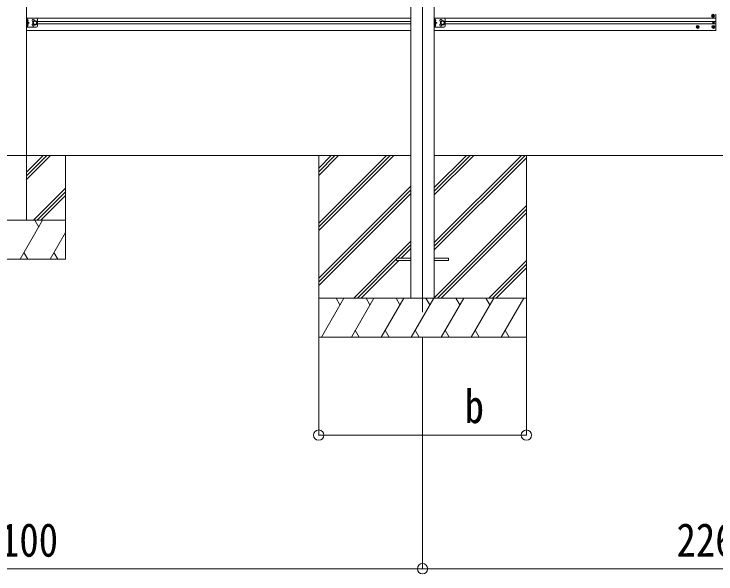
# Model space of a CAD drawing. Units: millimetres at full size, sheet at 1:40; details may follow other scales. Extents: x -11181 to 11305, y -7804 to 7716.
# Drawn here: x 1927 to 4630, y -2685 to -527 of the extents above; entities that cross this region are included whole.
import ezdxf
from ezdxf.enums import TextEntityAlignment as Align

# ---------------------------------------------------------------- set-up
doc = ezdxf.new("R2010")
doc.units = ezdxf.units.MM
doc.header["$LTSCALE"] = 40
doc.header["$PDMODE"] = 32
doc.header["$PDSIZE"] = 40
for name, color, linetype, lineweight in [('0-0_0', 7, 'Continuous', 9), ('0-1_本体', 4, 'Continuous', 9), ('0-2_部品', 7, 'Continuous', 9), ('0-8_PARTS2', 2, 'Continuous', 9), ('0-A_寸法', 6, 'Continuous', 9), ('1-0_FRAME', 7, 'Continuous', 9), ('1-1_GLASS', 4, 'Continuous', 9), ('1-2_GLASS_SEAL', 7, 'Continuous', 9), ('1-3_NOTPRINT', 4, 'Continuous', 9)]:
    doc.layers.add(name, color=color, linetype=linetype, lineweight=lineweight)
doc.styles.add('ＭＳ ゴシック', font='')
doc.styles.get('ＭＳ ゴシック').set_extended_font_data('MS Gothic')

msp = doc.modelspace()

# ---------------------------------------------------------------- linework, layer by layer
at = {"layer": '0-0_0'}
for p, q in [((445.09, -1071.97), (3454.69, -1071.97)), ((3099.89, -1120.56), (3148.48, -1071.97)), ((3099.89, -1134.7), (3162.63, -1071.97)), ((3099.89, -1148.85), (3176.77, -1071.97)), ((3099.89, -1360.98), (3388.9, -1071.97)), ((3099.89, -1346.83), (3374.76, -1071.97)), ((3099.89, -1332.69), (3360.62, -1071.97)), ((3099.89, -1071.97), (3099.89, -1771.97)), ((3545.09, -1195.86), (3668.98, -1071.97)), ((3545.09, -1210), (3683.13, -1071.97)), ((3545.09, -1224.15), (3697.27, -1071.97)), ((3545.09, -1422.13), (3895.26, -1071.97)), ((3545.09, -1407.99), (3881.12, -1071.97)), ((3545.09, -1071.97), (5714.69, -1071.97)), ((3899.89, -1071.97), (3899.89, -1771.97)), ((3545.09, -1436.28), (3899.89, -1081.48)), ((3099.89, -1544.82), (3454.69, -1190.03)), ((3099.89, -1558.97), (3454.69, -1204.17)), ((3099.89, -1573.11), (3454.69, -1218.31)), ((3545.09, -1620.12), (3899.89, -1265.33)), ((3557.39, -1621.97), (3899.89, -1279.47)), ((3571.53, -1621.97), (3899.89, -1293.61)), ((3234.88, -1621.97), (3454.69, -1402.16)), ((3403.53, -1467.46), (3454.69, -1416.3)), ((3417.67, -1467.46), (3454.69, -1430.44)), ((3249.02, -1621.97), (3399.89, -1471.1)), ((3263.16, -1621.97), (3408.67, -1476.46)), ((3755.38, -1621.97), (3899.89, -1477.46)), ((3769.52, -1621.97), (3899.89, -1491.6)), ((3783.66, -1621.97), (3899.89, -1505.74)), ((3899.89, -1621.97), (3099.89, -1621.97)), ((3110.18, -1771.97), (3196.78, -1621.97)), ((3181.78, -1647.95), (3166.78, -1621.97)), ((3225.65, -1771.97), (3312.25, -1621.97)), ((3297.25, -1647.95), (3282.25, -1621.97)), ((3341.12, -1771.97), (3427.72, -1621.97)), ((3412.72, -1647.95), (3397.72, -1621.97)), ((3456.59, -1771.97), (3543.19, -1621.97)), ((3528.19, -1647.95), (3513.19, -1621.96)), ((3572.06, -1771.97), (3658.66, -1621.97)), ((3643.66, -1647.95), (3628.66, -1621.97)), ((3687.53, -1771.97), (3774.13, -1621.97)), ((3744.13, -1621.97), (3759.13, -1647.95)), ((3803, -1771.97), (3889.6, -1621.97)), ((3240.64, -1745.99), (3255.64, -1771.97)), ((3356.11, -1745.99), (3371.11, -1771.97)), ((3471.58, -1745.99), (3486.58, -1771.97)), ((3587.05, -1745.99), (3602.05, -1771.97)), ((3702.52, -1745.99), (3717.52, -1771.97)), ((3818, -1745.99), (3832.99, -1771.97)), ((3099.89, -1771.97), (3899.89, -1771.97))]:
    msp.add_line(p, q, dxfattribs=at)
at = {"layer": '0-1_本体'}
for p, q in [((3454.69, 1534.08), (3454.69, -1621.99)), ((3545.09, 1534.08), (3545.09, -1621.99))]:
    msp.add_line(p, q, dxfattribs=at)
at = {"layer": '0-2_部品', "color": 4}
for p, q in [((3399.69, -1467.46), (3399.69, -1476.46)), ((3399.69, -1467.46), (3454.69, -1467.46)), ((3399.69, -1476.46), (3454.69, -1476.46)), ((3544.69, -1467.46), (3599.69, -1467.46)), ((3544.69, -1476.46), (3599.69, -1476.46)), ((3599.69, -1467.46), (3599.69, -1476.46))]:
    msp.add_line(p, q, dxfattribs=at)
at = {"layer": '0-8_PARTS2'}
msp.add_line((3499.89, 1699.63), (3499.89, -1675.6), dxfattribs=at)
at = {"layer": '0-A_寸法'}
for p, q in [((3099.89, -2149.86), (3099.89, -1775.45)), ((3499.89, -2664.84), (3499.89, -1775.45)), ((399.89, -2664.84), (3499.89, -2664.84)), ((3499.89, -2664.84), (5759.89, -2664.84))]:
    msp.add_line(p, q, dxfattribs=at)
msp.add_lwpolyline([(3099.89, -2149.86), (3899.89, -2149.86), (3899.89, -1775.45)], dxfattribs=at)
for p in [(3099.89, -2149.86), (3899.89, -2149.86), (3499.89, -2664.84)]:
    msp.add_point(p, dxfattribs=at)
at = {"layer": '1-0_FRAME'}
for p, q in [((1974.89, -1136.45), (2039.37, -1071.97)), ((1974.89, -1150.59), (2053.51, -1071.97)), ((1974.89, -1164.73), (2067.65, -1071.97)), ((2124.89, -1471.97), (2124.89, -1071.97)), ((2001.5, -1321.97), (2124.89, -1198.58)), ((2015.64, -1321.97), (2124.89, -1212.72)), ((2029.78, -1321.97), (2124.89, -1226.86)), ((1774.89, -1321.97), (2124.89, -1321.97)), ((1949.89, -1471.97), (2036.49, -1321.97)), ((2021.49, -1347.95), (2006.49, -1321.97)), ((2065.36, -1471.97), (2124.89, -1368.86)), ((1964.89, -1445.98), (1979.89, -1471.97)), ((2080.36, -1445.99), (2095.36, -1471.97)), ((1774.89, -1471.97), (2124.89, -1471.97))]:
    msp.add_line(p, q, dxfattribs=at)
at = {"layer": '1-1_GLASS'}
for p, q in [((4629.89, -527.7), (4629.89, -591.7)), ((1974.89, -542.58), (3454.69, -542.58)), ((2016.89, -556.08), (3454.69, -556.08)), ((2016.89, -565.08), (3454.69, -565.08)), ((3545.09, -542.58), (4629.89, -542.58)), ((3587.09, -556.08), (4629.89, -556.08)), ((3587.09, -565.08), (4629.89, -565.08)), ((1974.89, -591.08), (3454.69, -591.08)), ((3545.09, -591.08), (4629.89, -591.08))]:
    msp.add_line(p, q, dxfattribs=at)
at = {"layer": '1-2_GLASS_SEAL'}
for p, q in [((4617.39, -534.7), (4616.39, -534.7)), ((4620.39, -533.7), (4621.39, -533.7)), ((1975.09, -543.08), (1975.09, -578.08)), ((2012.09, -543.08), (1975.09, -543.08)), ((1977.59, -543.08), (1977.59, -578.08)), ((1978.09, -555.58), (1977.59, -555.49)), ((1977.59, -560.58), (1984.59, -560.58)), ((1978.09, -547.58), (1978.89, -547.72)), ((1978.09, -555.58), (1978.89, -555.43)), ((1978.09, -565.58), (1978.89, -565.72)), ((2017.09, -548.08), (2017.09, -573.08)), ((3545.09, -543.08), (3545.09, -578.08)), ((3582.09, -543.08), (3545.09, -543.08)), ((3547.59, -543.08), (3547.59, -578.08)), ((3548.09, -555.58), (3547.59, -555.49)), ((3547.59, -560.58), (3554.59, -560.58)), ((3548.09, -547.58), (3548.89, -547.72)), ((3548.09, -555.58), (3548.89, -555.43)), ((3548.09, -565.58), (3548.89, -565.72)), ((3587.09, -548.08), (3587.09, -573.08)), ((4618.66, -560.79), (4617.84, -560.79)), ((4621.12, -561.61), (4621.94, -561.61)), ((2012.09, -578.08), (1975.09, -578.08)), ((1978.09, -573.58), (1977.59, -573.49)), ((1978.09, -573.58), (1978.89, -573.43)), ((3582.09, -578.08), (3545.09, -578.08)), ((3548.09, -573.58), (3547.59, -573.49)), ((3548.09, -573.58), (3548.89, -573.43)), ((4558.39, -576.2), (4557.39, -576.2)), ((4561.39, -577.2), (4562.39, -577.2)), ((4618.39, -576.2), (4617.39, -576.2)), ((4621.39, -577.2), (4622.39, -577.2))]:
    msp.add_line(p, q, dxfattribs=at)
for points in [[(4616.39, -534.7), (4616.39, -533.7), (4617.39, -533.7)], [(4618.39, -532.7), (4618.39, -531.7), (4619.39, -531.7), (4619.39, -532.7)], [(4619.39, -535.7), (4619.39, -536.7), (4618.39, -536.7), (4618.39, -535.7)], [(4621.39, -533.7), (4621.39, -534.7), (4620.39, -534.7)], [(1977.2, -551.58), (1977.83, -550.39), (1980.07, -549.28)], [(1977.2, -551.58), (1977.83, -552.76), (1980.07, -553.88)], [(1977.2, -569.58), (1977.83, -568.39), (1980.07, -567.28)], [(1978.09, -555.58), (1978.09, -547.58), (1977.59, -547.66), (1977.59, -555.49)], [(1977.59, -555.58), (1984.59, -560.58), (1977.59, -565.58)], [(1978.09, -573.58), (1978.09, -565.58), (1977.59, -565.66), (1977.59, -573.49)], [(3547.2, -551.58), (3547.83, -550.39), (3550.07, -549.28)], [(3547.2, -551.58), (3547.83, -552.76), (3550.07, -553.88)], [(3547.2, -569.58), (3547.83, -568.39), (3550.07, -567.28)], [(3548.09, -555.58), (3548.09, -547.58), (3547.59, -547.66), (3547.59, -555.49)], [(3547.59, -555.58), (3554.59, -560.58), (3547.59, -565.58)], [(3548.09, -573.58), (3548.09, -565.58), (3547.59, -565.66), (3547.59, -573.49)], [(4617.84, -560.79), (4617.84, -561.61), (4618.66, -561.61)], [(4620.3, -559.97), (4620.3, -559.15), (4619.48, -559.15), (4619.48, -559.97)], [(4619.48, -562.43), (4619.48, -563.25), (4620.3, -563.25), (4620.3, -562.43)], [(4621.94, -561.61), (4621.94, -560.79), (4621.12, -560.79)], [(1977.2, -569.58), (1977.83, -570.76), (1980.07, -571.88)], [(3547.2, -569.58), (3547.83, -570.76), (3550.07, -571.88)], [(4557.39, -576.2), (4557.39, -577.2), (4558.39, -577.2)], [(4560.39, -575.2), (4560.39, -574.2), (4559.39, -574.2), (4559.39, -575.2)], [(4559.39, -578.2), (4559.39, -579.2), (4560.39, -579.2), (4560.39, -578.2)], [(4562.39, -577.2), (4562.39, -576.2), (4561.39, -576.2)], [(4617.39, -576.2), (4617.39, -577.2), (4618.39, -577.2)], [(4620.39, -575.2), (4620.39, -574.2), (4619.39, -574.2), (4619.39, -575.2)], [(4619.39, -578.2), (4619.39, -579.2), (4620.39, -579.2), (4620.39, -578.2)], [(4622.39, -577.2), (4622.39, -576.2), (4621.39, -576.2)]]:
    msp.add_lwpolyline(points, dxfattribs=at)
for points in [[(2007.09, -568.08), (2000.59, -564.33), (2000.59, -556.82), (2007.09, -553.07), (2013.59, -556.82), (2013.59, -564.33)], [(3577.09, -568.08), (3570.59, -564.33), (3570.59, -556.82), (3577.09, -553.07), (3583.59, -556.82), (3583.59, -564.33)]]:
    msp.add_lwpolyline(points, close=True, dxfattribs=at)
for centre, radius in [((4618.89, -534.2), 5.9), ((2007.09, -560.58), 8.5), ((2007.09, -560.58), 7.5), ((2007.09, -560.58), 6.5), ((3577.09, -560.58), 8.5), ((3577.09, -560.58), 7.5), ((3577.09, -560.58), 6.5), ((4619.89, -561.2), 3.75), ((4559.89, -576.7), 5.9), ((4619.89, -576.7), 5.9)]:
    msp.add_circle(centre, radius, dxfattribs=at)
for centre, radius, start, end in [((4617.39, -532.7), 1, 270, 0), ((4617.39, -535.7), 1, 0, 90), ((4620.39, -532.7), 1, 180, 270), ((4620.39, -535.7), 1, 90, 180), ((1978.73, -548.6), 0.9, 32.05588, 80), ((1978.73, -554.55), 0.9, 280, 327.94412), ((1978.73, -566.6), 0.9, 32.05588, 80), ((1973.99, -551.58), 6.5, 327.94412, 32.05588), ((1973.99, -569.58), 6.5, 327.94412, 32.05588), ((2000.09, -552.08), 4.25, 353.70569, 265.23923), ((2000.09, -569.08), 4.25, 94.76077, 6.29431), ((2012.09, -548.08), 5, 0, 90), ((3548.73, -548.6), 0.9, 32.05588, 80), ((3548.73, -554.55), 0.9, 280, 327.94412), ((3548.73, -566.6), 0.9, 32.05588, 80), ((3543.99, -551.58), 6.5, 327.94412, 32.05588), ((3543.99, -569.58), 6.5, 327.94412, 32.05588), ((3570.09, -552.08), 4.25, 353.70569, 265.23923), ((3570.09, -569.08), 4.25, 94.76077, 6.29431), ((3582.09, -548.08), 5, 0, 90), ((4618.66, -559.97), 0.82, 270, 0), ((4618.66, -562.43), 0.82, 0, 90), ((4621.12, -559.97), 0.82, 180, 270), ((4621.12, -562.43), 0.82, 90, 180), ((1978.73, -572.55), 0.9, 280, 327.94412), ((2012.09, -573.08), 5, 270, 0), ((3548.73, -572.55), 0.9, 280, 327.94412), ((3582.09, -573.08), 5, 270, 0), ((4558.39, -575.2), 1, 270, 0), ((4558.39, -578.2), 1, 0, 90), ((4561.39, -575.2), 1, 180, 270), ((4561.39, -578.2), 1, 90, 180), ((4618.39, -575.2), 1, 270, 0), ((4618.39, -578.2), 1, 0, 90), ((4621.39, -575.2), 1, 180, 270), ((4621.39, -578.2), 1, 90, 180)]:
    msp.add_arc(centre, radius, start, end, dxfattribs=at)
at = {"layer": '1-3_NOTPRINT'}
msp.add_line((1974.89, 1522.14), (1974.89, -1321.97), dxfattribs=at)

# ---------------------------------------------------------------- texts
at = {"layer": '0-A_寸法', "color": 7, "style": 'ＭＳ ゴシック', "width": 0.85}
for s, p in [('b', (3661.89, -2141.86)), ('3100', (1797.89, -2656.84)), ('2260', (4477.89, -2656.84))]:
    msp.add_text(s, height=129, dxfattribs=at).set_placement(p, align=Align.BOTTOM_LEFT)

doc.saveas('drawing.dxf')
